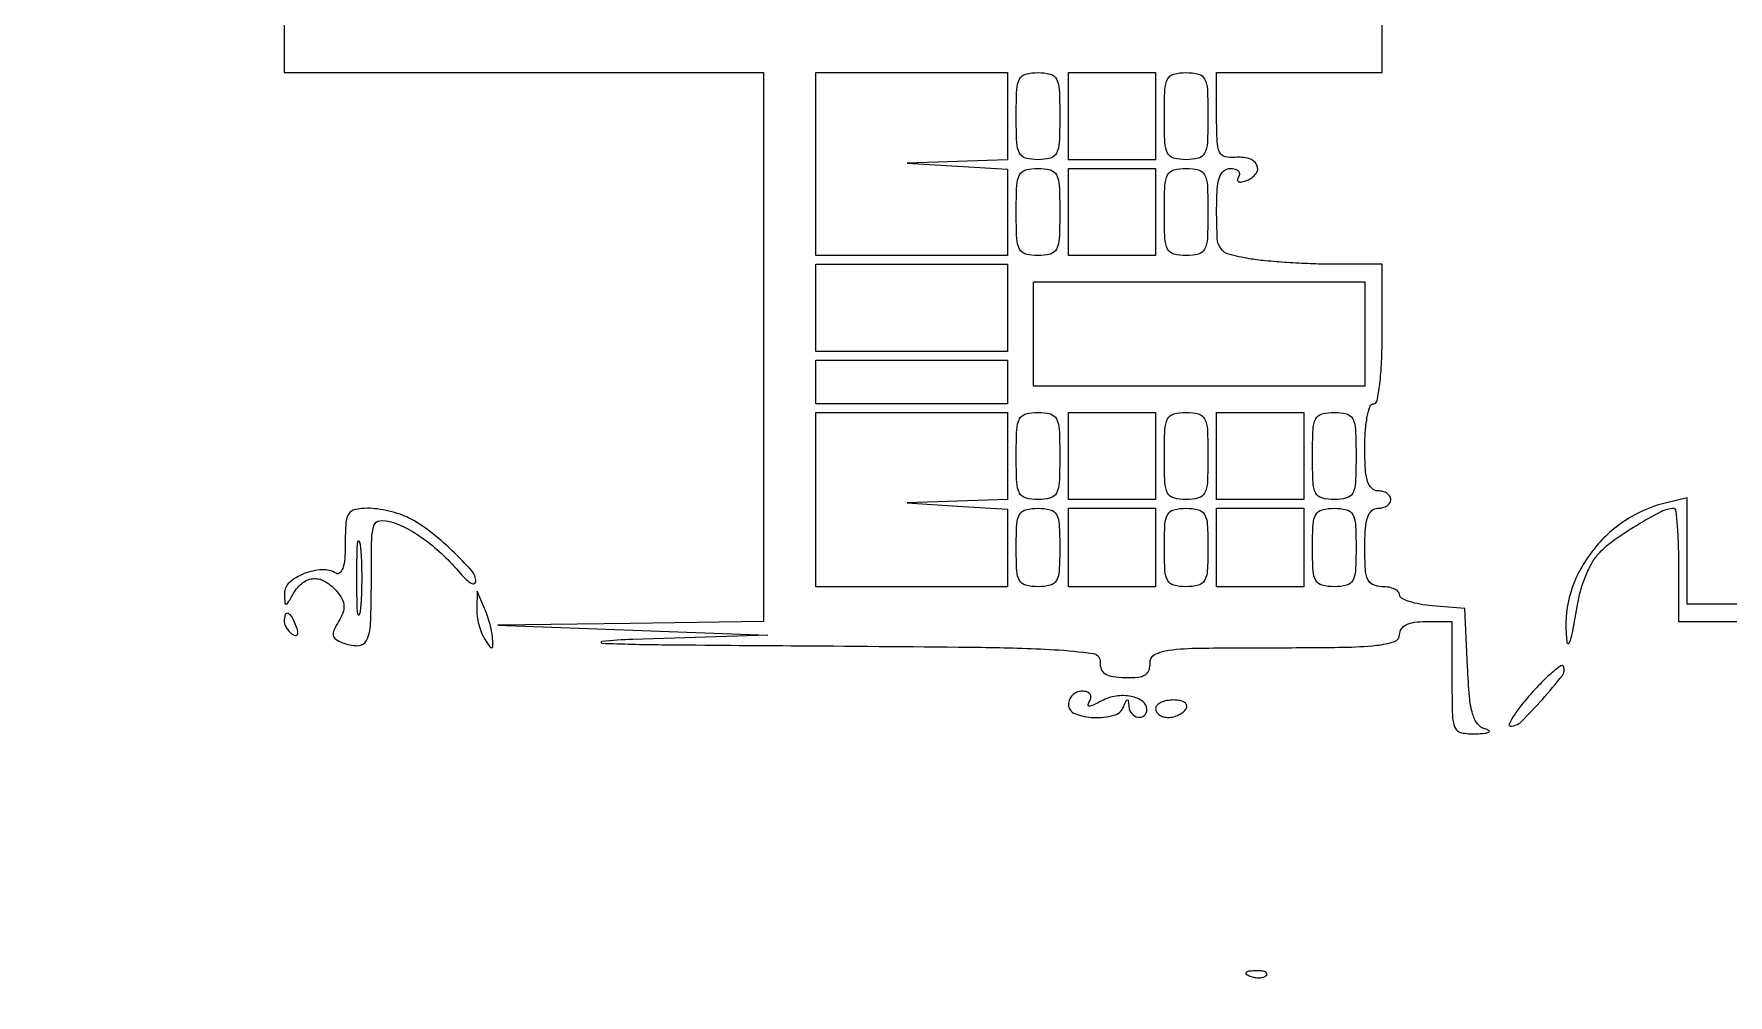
# Model space of a CAD drawing. Extents: x 23 to 255, y 40 to 184.
# Drawn here: x 184.11 to 200.56, y 111.18 to 120.51 of the extents above; entities that cross this region are included whole.
import ezdxf

# ---------------------------------------------------------------- set-up
doc = ezdxf.new("R2010")
doc.units = 0
doc.header["$MEASUREMENT"] = 0

msp = doc.modelspace()

# ---------------------------------------------------------------- linework, layer by layer
for points in [[(207.919475, 175.632891, 0.000007), (191.762556, 175.634099, 0.00002), (173.0434, 175.634494, 0.000013), (151.49745, 175.633531), (95.9364, 175.6296)], [(186.543, 120.8088), (186.543, 120.132), (188.8695, 120.132), (191.196, 120.132), (191.196, 117.4671), (191.196, 114.8022), (189.90585, 114.784409), (188.6157, 114.766619), (189.927, 114.718759), (191.2383, 114.670899), (189.927, 114.628426, 0.016169), (189.626361, 114.608943, 0.934746), (189.626874, 114.591601, 0.007074), (190.209278, 114.577818, 0.000777), (191.54615, 114.567176, -0.001016), (193.30898, 114.5523, -0.011142), (194.016389, 114.529123, -0.021129), (194.39638, 114.492038, -0.397619), (194.46485, 114.406383, 0.118793), (194.475014, 114.340872, 0.159187), (194.513766, 114.295433, 0.100713), (194.587822, 114.268552, 0.030929), (194.7069, 114.258333, 0.028414), (194.830666, 114.262425, 0.110634), (194.903185, 114.285673, 0.178254), (194.939981, 114.330494, 0.103818), (194.94895, 114.40035, -0.298988), (194.993232, 114.481051, -0.091677), (195.132438, 114.524882, -0.02791), (195.428363, 114.544557, -0.002646), (196.1545, 114.5484, 0.003244), (196.822563, 114.552734, 0.022728), (197.147767, 114.571755, 0.049806), (197.322114, 114.607715, 0.328026), (197.3718, 114.6753, -0.152103), (197.388897, 114.730202, -0.12651), (197.43525, 114.770475, -0.082504), (197.513752, 114.794674, -0.033607), (197.6256, 114.8022), (197.8794, 114.8022), (197.8794, 114.2523, 0.005792), (197.883587, 113.890853, 0.096189), (197.909121, 113.773902, 0.247517), (197.97248, 113.722795, 0.058981), (198.11205, 113.712214, 0.01272), (198.200013, 113.718169, 0.10104), (198.238817, 113.729936, 0.588746), (198.238972, 113.744259, 0.065111), (198.20039, 113.759997, -0.168281), (198.127985, 113.808551, -0.0936), (198.080274, 113.904852, -0.047096), (198.050049, 114.0717, -0.010276), (198.03119, 114.363533), (198.0063, 114.9291), (197.68905, 114.955357, -0.02345), (197.567487, 114.971184, -0.036364), (197.464992, 114.997252, -0.040858), (197.391364, 115.028679, -0.278294), (197.3718, 115.061107, 0.200894), (197.359082, 115.091482, 0.084844), (197.322098, 115.117249, 0.0649), (197.267367, 115.134756, 0.045024), (197.2026, 115.1406, -0.102588), (197.114995, 115.158766, -0.188085), (197.06395, 115.209338, -0.090841), (197.039259, 115.311542, -0.013964), (197.0334, 115.5213, -0.016668), (197.039532, 115.705204, -0.063857), (197.0616, 115.8174, -0.12648), (197.101334, 115.878932, -0.188641), (197.1603, 115.902, 0.064853), (197.208814, 115.908319, 0.082425), (197.249923, 115.926851, 0.098894), (197.277423, 115.954337, 0.148195), (197.2872, 115.9866, 0.148195), (197.277423, 116.018863, 0.098894), (197.249923, 116.046349, 0.082425), (197.208814, 116.064881, 0.064853), (197.1603, 116.0712, -0.200296), (197.100487, 116.096162, -0.122766), (197.060895, 116.16285, -0.058865), (197.039258, 116.286043, -0.014068), (197.0334, 116.4942, -0.01883), (197.039509, 116.65634, -0.03053), (197.058251, 116.792944, -0.031449), (197.085021, 116.893465, -0.322437), (197.118, 116.9172, 0.358912), (197.153009, 116.946046, 0.01702), (197.178806, 117.10755, 0.020476), (197.196855, 117.323434, 0.010616), (197.2026, 117.594), (197.2026, 118.2708), (196.71615, 118.271731, -0.00904), (196.506676, 118.27592, -0.007058), (196.279403, 118.287792, -0.007144), (196.068008, 118.304867, -0.017233), (195.91245, 118.3251, -0.024089), (195.713065, 118.36801, -0.179723), (195.635331, 118.423013, -0.138338), (195.601802, 118.522713, -0.012373), (195.5952, 118.789469, -0.014262), (195.601074, 118.995365, -0.06329), (195.623122, 119.114194, -0.134071), (195.664253, 119.177466, -0.183991), (195.727093, 119.2014, -0.065202), (195.773816, 119.195281, -0.137318), (195.805059, 119.176833, -0.191334), (195.816174, 119.149513, -0.1414), (195.807299, 119.117769, 0.117976), (195.797864, 119.089175, 0.333801), (195.808375, 119.072429, 0.149688), (195.839546, 119.070281, 0.034519), (195.890482, 119.085892, 0.137704), (195.978996, 119.151808, 0.290769), (195.986469, 119.233625, 0.208094), (195.90871, 119.297232, 0.096839), (195.776224, 119.308147, -0.089225), (195.677738, 119.314767, -0.229522), (195.624413, 119.359347, -0.09604), (195.600194, 119.461969, -0.010067), (195.5952, 119.709997), (195.5952, 120.132), (196.3989, 120.132), (197.2026, 120.132), (197.2026, 122.8815)], [(200.6712, 114.9714), (200.4174, 114.9714), (200.1636, 114.9714), (200.1636, 115.488171), (200.1636, 116.004943), (199.93611, 115.947846, 0.085285), (199.559394, 115.781392, 0.079517), (199.249306, 115.495444, 0.080917), (199.048075, 115.132029, 0.093416), (198.985879, 114.741467, 0.023791), (198.996664, 114.599722, 0.748936), (199.018934, 114.59609, 0.06624), (199.050189, 114.692168, 0.004302), (199.100965, 114.981673, -0.032193), (199.131221, 115.111255, -0.025181), (199.179961, 115.247268, -0.02579), (199.238483, 115.36966, -0.055068), (199.298243, 115.455601, -0.058612), (199.436487, 115.580838, -0.018185), (199.671086, 115.73542, -0.014839), (199.911391, 115.87192, -0.12233), (200.032499, 115.902, -0.381943), (200.051111, 115.885354, -0.006765), (200.06534, 115.740467, -0.013161), (200.075656, 115.562946, -0.007931), (200.079, 115.3521), (200.079, 114.8022), (200.3751, 114.8022), (200.6712, 114.8022)]]:
    msp.add_lwpolyline(points, format="xyb")
for points in [[(193.5648, 119.709), (193.5648, 119.286), (193.07835, 119.270003), (192.5919, 119.254007), (193.07835, 119.223482), (193.5648, 119.192956), (193.5648, 118.774178), (193.5648, 118.3554), (192.6342, 118.3554), (191.7036, 118.3554), (191.7036, 119.2437), (191.7036, 120.132), (192.6342, 120.132), (193.5648, 120.132)], [(195.003, 119.709), (195.003, 119.286), (194.58, 119.286), (194.157, 119.286), (194.157, 119.709), (194.157, 120.132), (194.58, 120.132), (195.003, 120.132)], [(195.003, 118.7784), (195.003, 118.3554), (194.58, 118.3554), (194.157, 118.3554), (194.157, 118.7784), (194.157, 119.2014), (194.58, 119.2014), (195.003, 119.2014)], [(193.5648, 117.8478), (193.5648, 117.4248), (192.6342, 117.4248), (191.7036, 117.4248), (191.7036, 117.8478), (191.7036, 118.2708), (192.6342, 118.2708), (193.5648, 118.2708)], [(197.0334, 117.594), (197.0334, 117.0864), (195.426, 117.0864), (193.8186, 117.0864), (193.8186, 117.594), (193.8186, 118.1016), (195.426, 118.1016), (197.0334, 118.1016)], [(193.5648, 117.1287), (193.5648, 116.9172), (192.6342, 116.9172), (191.7036, 116.9172), (191.7036, 117.1287), (191.7036, 117.3402), (192.6342, 117.3402), (193.5648, 117.3402)], [(193.5648, 116.4096), (193.5648, 115.9866), (193.07835, 115.970603), (192.5919, 115.954607), (193.07835, 115.924082), (193.5648, 115.893556), (193.5648, 115.517078), (193.5648, 115.1406), (192.6342, 115.1406), (191.7036, 115.1406), (191.7036, 115.9866), (191.7036, 116.8326), (192.6342, 116.8326), (193.5648, 116.8326)], [(195.003, 116.4096), (195.003, 115.9866), (194.58, 115.9866), (194.157, 115.9866), (194.157, 116.4096), (194.157, 116.8326), (194.58, 116.8326), (195.003, 116.8326)], [(196.4412, 116.4096), (196.4412, 115.9866), (196.0182, 115.9866), (195.5952, 115.9866), (195.5952, 116.4096), (195.5952, 116.8326), (196.0182, 116.8326), (196.4412, 116.8326)], [(195.003, 115.5213), (195.003, 115.1406), (194.58, 115.1406), (194.157, 115.1406), (194.157, 115.5213), (194.157, 115.902), (194.58, 115.902), (195.003, 115.902)], [(196.4412, 115.5213), (196.4412, 115.1406), (196.0182, 115.1406), (195.5952, 115.1406), (195.5952, 115.5213), (195.5952, 115.902), (196.0182, 115.902), (196.4412, 115.902)]]:
    msp.add_lwpolyline(points, close=True)
for points in [[(194.0724, 119.709, -0.010324), (194.06709, 119.451842, -0.105983), (194.040675, 119.34945, -0.217022), (193.981019, 119.301235, -0.063163), (193.8609, 119.286, -0.063163), (193.740781, 119.301235, -0.217022), (193.681125, 119.34945, -0.105983), (193.65471, 119.451842, -0.010324), (193.6494, 119.709, -0.010324), (193.65471, 119.966158, -0.105983), (193.681125, 120.06855, -0.217022), (193.740781, 120.116765, -0.063163), (193.8609, 120.132, -0.063163), (193.981019, 120.116765, -0.217022), (194.040675, 120.06855, -0.105983), (194.06709, 119.966158, -0.010324)], [(195.5106, 119.709, -0.010324), (195.50529, 119.451842, -0.105983), (195.478875, 119.34945, -0.217022), (195.419219, 119.301235, -0.063163), (195.2991, 119.286, -0.063163), (195.178981, 119.301235, -0.217022), (195.119325, 119.34945, -0.105983), (195.09291, 119.451842, -0.010324), (195.0876, 119.709, -0.010324), (195.09291, 119.966158, -0.105983), (195.119325, 120.06855, -0.217022), (195.178981, 120.116765, -0.063163), (195.2991, 120.132, -0.063163), (195.419219, 120.116765, -0.217022), (195.478875, 120.06855, -0.105983), (195.50529, 119.966158, -0.010324)], [(194.0724, 118.7784, -0.010324), (194.06709, 118.521242, -0.105983), (194.040675, 118.41885, -0.217022), (193.981019, 118.370635, -0.063163), (193.8609, 118.3554, -0.063163), (193.740781, 118.370635, -0.217022), (193.681125, 118.41885, -0.105983), (193.65471, 118.521242, -0.010324), (193.6494, 118.7784, -0.010324), (193.65471, 119.035558, -0.105983), (193.681125, 119.13795, -0.217022), (193.740781, 119.186165, -0.063163), (193.8609, 119.2014, -0.063163), (193.981019, 119.186165, -0.217022), (194.040675, 119.13795, -0.105983), (194.06709, 119.035558, -0.010324)], [(195.5106, 118.7784, -0.010324), (195.50529, 118.521242, -0.105983), (195.478875, 118.41885, -0.217022), (195.419219, 118.370635, -0.063163), (195.2991, 118.3554, -0.063163), (195.178981, 118.370635, -0.217022), (195.119325, 118.41885, -0.105983), (195.09291, 118.521242, -0.010324), (195.0876, 118.7784, -0.010324), (195.09291, 119.035558, -0.105983), (195.119325, 119.13795, -0.217022), (195.178981, 119.186165, -0.063163), (195.2991, 119.2014, -0.063163), (195.419219, 119.186165, -0.217022), (195.478875, 119.13795, -0.105983), (195.50529, 119.035558, -0.010324)], [(194.0724, 116.4096, -0.010324), (194.06709, 116.152442, -0.105983), (194.040675, 116.05005, -0.217022), (193.981019, 116.001835, -0.063163), (193.8609, 115.9866, -0.063163), (193.740781, 116.001835, -0.217022), (193.681125, 116.05005, -0.105983), (193.65471, 116.152442, -0.010324), (193.6494, 116.4096, -0.010324), (193.65471, 116.666758, -0.105983), (193.681125, 116.76915, -0.217022), (193.740781, 116.817365, -0.063163), (193.8609, 116.8326, -0.063163), (193.981019, 116.817365, -0.217022), (194.040675, 116.76915, -0.105983), (194.06709, 116.666758, -0.010324)], [(195.5106, 116.4096, -0.010324), (195.50529, 116.152442, -0.105983), (195.478875, 116.05005, -0.217022), (195.419219, 116.001835, -0.063163), (195.2991, 115.9866, -0.063163), (195.178981, 116.001835, -0.217022), (195.119325, 116.05005, -0.105983), (195.09291, 116.152442, -0.010324), (195.0876, 116.4096, -0.010324), (195.09291, 116.666758, -0.105983), (195.119325, 116.76915, -0.217022), (195.178981, 116.817365, -0.063163), (195.2991, 116.8326, -0.063163), (195.419219, 116.817365, -0.217022), (195.478875, 116.76915, -0.105983), (195.50529, 116.666758, -0.010324)], [(196.9488, 116.4096, -0.010324), (196.94349, 116.152442, -0.105983), (196.917075, 116.05005, -0.217022), (196.857419, 116.001835, -0.063163), (196.7373, 115.9866, -0.063163), (196.617181, 116.001835, -0.217022), (196.557525, 116.05005, -0.105983), (196.53111, 116.152442, -0.010324), (196.5258, 116.4096, -0.010324), (196.53111, 116.666758, -0.105983), (196.557525, 116.76915, -0.217022), (196.617181, 116.817365, -0.063163), (196.7373, 116.8326, -0.063163), (196.857419, 116.817365, -0.217022), (196.917075, 116.76915, -0.105983), (196.94349, 116.666758, -0.010324)], [(187.1352, 115.558607, -0.018178), (187.129946, 115.414133, -0.057106), (187.111947, 115.318896, -0.136008), (187.082925, 115.273741, -0.332161), (187.045792, 115.270472, 0.153632), (186.909815, 115.305003, 0.079015), (186.736391, 115.267333, 0.084283), (186.593269, 115.181588, 0.223733), (186.545573, 115.075538, 0.007729), (186.548615, 114.983457, 0.405356), (186.560443, 114.972391, 0.256965), (186.578016, 114.98248, 0.004786), (186.634376, 115.07715, -0.094852), (186.7241, 115.180164, -0.159143), (186.830924, 115.219094, -0.149077), (186.945312, 115.188402, -0.08016), (187.056301, 115.09143, -0.051451), (187.105217, 115.018359, -0.1098), (187.123141, 114.953186, -0.106221), (187.112019, 114.885136, -0.046184), (187.070642, 114.802854, 0.031953), (187.026774, 114.721467, 0.148867), (187.019684, 114.669237, 0.199392), (187.043512, 114.630742, 0.064212), (187.103801, 114.598223, 0.087415), (187.258683, 114.568112, 0.292544), (187.342803, 114.619868, 0.103866), (187.381568, 114.776224, 0.00901), (187.389, 115.188601, -0.004187), (187.392478, 115.603914, -0.074952), (187.414522, 115.735186, -0.293907), (187.470634, 115.780848, -0.102146), (187.57935, 115.770794, -0.051706), (187.7427, 115.701901, -0.034228), (187.914151, 115.591795, -0.031015), (188.086908, 115.445898, -0.02486), (188.254269, 115.269025, 0.025094), (188.310637, 115.209508, 0.06579), (188.358053, 115.174865, 0.180949), (188.387859, 115.170617, 0.346281), (188.402319, 115.188222, 0.189766), (188.362914, 115.294795, 0.019839), (188.174145, 115.489898, 0.025454), (187.953947, 115.679675, 0.046493), (187.754112, 115.807063, 0.038135), (187.667631, 115.84346, 0.022538), (187.559843, 115.874112, 0.022468), (187.448826, 115.895126, 0.03555), (187.352262, 115.902, 0.051402), (187.230356, 115.889434, 0.203146), (187.169719, 115.847391, 0.126014), (187.141478, 115.760125, 0.015572)], [(194.0724, 115.5213, -0.012699), (194.066641, 115.294582, -0.114574), (194.0395, 115.19982, -0.210352), (193.979912, 115.154611, -0.058662), (193.8609, 115.1406, -0.058662), (193.741888, 115.154611, -0.210352), (193.6823, 115.19982, -0.114574), (193.655159, 115.294582, -0.012699), (193.6494, 115.5213, -0.012699), (193.655159, 115.748018, -0.114574), (193.6823, 115.84278, -0.210352), (193.741888, 115.887989, -0.058662), (193.8609, 115.902, -0.058662), (193.979912, 115.887989, -0.210352), (194.0395, 115.84278, -0.114574), (194.066641, 115.748018, -0.012699)], [(195.5106, 115.5213, -0.012699), (195.504841, 115.294582, -0.114574), (195.4777, 115.19982, -0.210352), (195.418112, 115.154611, -0.058662), (195.2991, 115.1406, -0.058662), (195.180088, 115.154611, -0.210352), (195.1205, 115.19982, -0.114574), (195.093359, 115.294582, -0.012699), (195.0876, 115.5213, -0.012699), (195.093359, 115.748018, -0.114574), (195.1205, 115.84278, -0.210352), (195.180088, 115.887989, -0.058662), (195.2991, 115.902, -0.058662), (195.418112, 115.887989, -0.210352), (195.4777, 115.84278, -0.114574), (195.504841, 115.748018, -0.012699)], [(196.9488, 115.5213, -0.012699), (196.943041, 115.294582, -0.114574), (196.9159, 115.19982, -0.210352), (196.856312, 115.154611, -0.058662), (196.7373, 115.1406, -0.058662), (196.618288, 115.154611, -0.210352), (196.5587, 115.19982, -0.114574), (196.531559, 115.294582, -0.012699), (196.5258, 115.5213, -0.012699), (196.531559, 115.748018, -0.114574), (196.5587, 115.84278, -0.210352), (196.618288, 115.887989, -0.058662), (196.7373, 115.902, -0.058662), (196.856312, 115.887989, -0.210352), (196.9159, 115.84278, -0.114574), (196.943041, 115.748018, -0.012699)], [(187.281428, 114.90795, -0.095407), (187.26934, 114.868091, -0.741699), (187.257991, 114.870277, -0.021699), (187.250226, 114.997761, -0.00436), (187.248243, 115.2252, -0.00436), (187.250226, 115.452639, -0.021699), (187.257991, 115.580123, -0.741699), (187.26934, 115.582309, -0.095407), (187.281428, 115.54245, -0.016375), (187.29177, 115.39801, -0.009683), (187.295117, 115.2252, -0.009683), (187.29177, 115.05239, -0.016375)], [(188.411442, 114.9291, 0.04208), (188.41564, 114.855039, 0.028709), (188.432247, 114.772326, 0.029001), (188.457694, 114.693839, 0.050598), (188.4888, 114.633, 0.006504), (188.538929, 114.557601, 0.247646), (188.556366, 114.5484, 0.411928), (188.567222, 114.559172, 0.011111), (188.566158, 114.633, 0.038039), (188.559306, 114.69356, 0.016709), (188.541516, 114.772326, 0.016424), (188.516982, 114.855026, 0.021159), (188.4888, 114.9291), (188.416092, 115.0983)], [(186.543, 114.807193, 0.088797), (186.549134, 114.772924, 0.053277), (186.567567, 114.735787, 0.051183), (186.594641, 114.701574, 0.061454), (186.626631, 114.675899, 0.1144), (186.655174, 114.666257, 0.32948), (186.672073, 114.676355, 0.155351), (186.67471, 114.706457, 0.036408), (186.65988, 114.755506, 0.029964), (186.618694, 114.846189, 0.168622), (186.580349, 114.881945, 0.444011), (186.552955, 114.869732, 0.079093)], [(198.652137, 114.106505, 0.013209), (198.548488, 113.983834, 0.026544), (198.47465, 113.880855, 0.036061), (198.434737, 113.807252, 0.544874), (198.447803, 113.787, 0.197213), (198.551353, 113.829495, 0.016011), (198.757774, 114.046712, 0.01412), (198.951867, 114.277305, 0.277785), (198.963358, 114.36553, 0.470036), (198.938299, 114.372726, 0.023746), (198.861023, 114.314389, 0.023983), (198.763272, 114.22476, 0.0132)], [(194.157, 113.9985, 0.311133), (194.219343, 113.908011, 0.081383), (194.401624, 113.870713, 0.075104), (194.597059, 113.892397, 0.235948), (194.693171, 113.97735, -0.009076), (194.716882, 114.03317, -0.295955), (194.728644, 114.0408, -0.382689), (194.737758, 114.032627, -0.011437), (194.742521, 113.97735, 0.163721), (194.770421, 113.909016, 0.173856), (194.833278, 113.873499, 0.225822), (194.892523, 113.890159, 0.216403), (194.9184, 113.947149, 0.241279), (194.877479, 114.027013, 0.108642), (194.7663, 114.074984, 0.084788), (194.618566, 114.078196, 0.086203), (194.479062, 114.032056, -0.011449), (194.396224, 113.990133, -0.112528), (194.358296, 113.981592, -0.488414), (194.347595, 113.995394, -0.076249), (194.363284, 114.03236, 0.11678), (194.375247, 114.068332, 0.193105), (194.366132, 114.098551, 0.154465), (194.336069, 114.118672, 0.070946), (194.288893, 114.1254, 0.095165), (194.23855, 114.115731, 0.09695), (194.195744, 114.088123, 0.098802), (194.167087, 114.046923, 0.103052)], [(195.003, 113.9562, 0.142666), (195.012396, 113.923939, 0.09965), (195.03881, 113.896451, 0.08433), (195.078309, 113.877933, 0.067639), (195.124907, 113.8716, 0.061875), (195.175417, 113.877875, 0.051278), (195.226363, 113.896451, 0.053305), (195.270138, 113.923812, 0.08825), (195.2991, 113.9562, 0.202618), (195.304058, 113.988189, 0.181468), (195.284858, 114.015949, 0.104212), (195.240269, 114.034748, 0.047867), (195.177193, 114.0408, 0.0466), (195.110522, 114.034573, 0.066561), (195.054169, 114.015949, 0.086673), (195.016149, 113.988516, 0.195654)], [(195.917738, 111.360409, 0.051402), (195.964003, 111.347208, 0.05415), (196.011172, 111.344042, 0.060344), (196.052229, 111.350739, 0.126455), (196.079888, 111.367088, 0.296942), (196.083797, 111.385603, 0.208169), (196.068354, 111.401224, 0.077125), (196.027747, 111.410591, 0.028489), (195.96885, 111.411521, 0.018894), (195.905711, 111.406526, 0.168741), (195.881028, 111.39457, 0.470617), (195.882487, 111.379152, 0.054073)]]:
    msp.add_lwpolyline(points, format="xyb", close=True)

doc.saveas('drawing.dxf')
